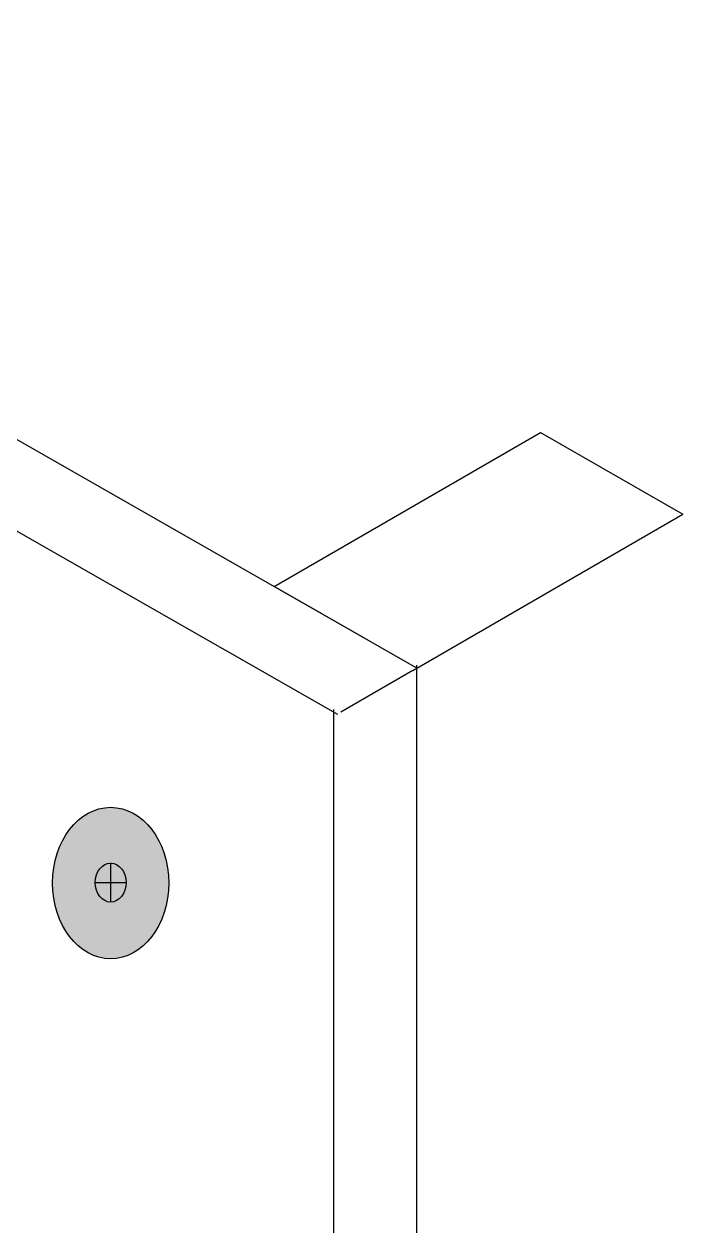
# Model space of a CAD drawing. Header units: inches. Extents: x -20.8 to 74.7, y -53.7 to 19.1.
# Drawn here: x 1.641 to 2.218, y -25.625 to -24.571 of the extents above; entities that cross this region are included whole.
import ezdxf

# ---------------------------------------------------------------- set-up
doc = ezdxf.new("R2010")
doc.units = ezdxf.units.IN
doc.header["$MEASUREMENT"] = 0
doc.layers.add('G-ANNO-TTLB', color=7, linetype='Continuous', lineweight=0)
doc.layers.add('TYVEK', color=7, linetype='Continuous', lineweight=0)

# ---------------------------------------------------------------- blocks, each defined once
blk = doc.blocks.new('Block_411')
at = {"layer": 'TYVEK', "true_color": 0x003b71, "transparency": 33554687}
h = blk.add_hatch(color=156, dxfattribs=at)
h.dxf.hatch_style = 2
edge = h.paths.add_edge_path()
edge.add_ellipse((1.7166, -25.3241), major_axis=(0, 0.0664), ratio=0.766948, start_angle=0, end_angle=360)
at = {"layer": 'TYVEK', "color": 252, "lineweight": 25, "true_color": 0x838484}
for p, q in [((1.7166, -25.3065), (1.7166, -25.3408)), ((1.7031, -25.3237), (1.7301, -25.3237))]:
    blk.add_line(p, q, dxfattribs=at)
at = {"layer": 'TYVEK', "color": 18, "lineweight": 25, "true_color": 0x000000}
blk.add_ellipse((1.7166, -25.3241), major_axis=(0, 0.0664), ratio=0.766948, dxfattribs=at)
at = {"layer": 'TYVEK', "color": 252, "lineweight": 25, "true_color": 0x838484}
blk.add_ellipse((1.7166, -25.3237), major_axis=(0, 0.0171), ratio=0.788846, dxfattribs=at)
blk = doc.blocks.new('Block_410')
at = {"layer": 'TYVEK'}
blk.add_blockref('Block_411', (0, 0), dxfattribs=at)

msp = doc.modelspace()

# ---------------------------------------------------------------- hatches: boundary and pattern name
at = {"layer": 'G-ANNO-TTLB', "true_color": 0xb9529f, "transparency": 33554687}
h = msp.add_hatch(color=233, dxfattribs=at)
edge = h.paths.add_edge_path()
edge.add_spline(control_points=[(19.8832, -53.7487), (19.8832, -53.7487), (-20.8169, -53.7487), (-20.8169, -53.7487), (-20.8169, -53.7487), (-20.8169, -19.6134), (-20.8169, -19.6134), (-20.8169, -19.6134), (19.8832, -19.6134), (19.8832, -19.6134), (19.8832, -19.6134), (19.8832, -53.7487), (19.8832, -53.7487)], knot_values=[0, 0, 0, 0, 1, 1, 1, 2, 2, 2, 3, 3, 3, 4, 4, 4, 4], degree=3, periodic=0)
edge = h.paths.add_edge_path()
edge.add_spline(control_points=[(-20.6918, -19.7385), (-20.6918, -19.7385), (-20.6918, -53.6237), (-20.6918, -53.6237), (-20.6918, -53.6237), (19.7581, -53.6237), (19.7581, -53.6237), (19.7581, -53.6237), (19.7581, -19.7385), (19.7581, -19.7385), (19.7581, -19.7385), (-20.6918, -19.7385), (-20.6918, -19.7385)], knot_values=[0, 0, 0, 0, 1, 1, 1, 2, 2, 2, 3, 3, 3, 4, 4, 4, 4], degree=3, periodic=0)
edge.add_line((-20.6918, -19.7385), (-20.6918, -19.7385))

# ---------------------------------------------------------------- linework, layer by layer
at = {"layer": 'G-ANNO-TTLB'}
for points in [[(19.8832, -53.7487), (19.8832, -53.7487), (-20.8169, -53.7487), (-20.8169, -53.7487), (-20.8169, -53.7487), (-20.8169, -19.6134), (-20.8169, -19.6134), (-20.8169, -19.6134), (19.8832, -19.6134), (19.8832, -19.6134), (19.8832, -19.6134), (19.8832, -53.7487), (19.8832, -53.7487)], [(-20.6918, -19.7385), (-20.6918, -19.7385), (-20.6918, -53.6237), (-20.6918, -53.6237), (-20.6918, -53.6237), (19.7581, -53.6237), (19.7581, -53.6237), (19.7581, -53.6237), (19.7581, -19.7385), (19.7581, -19.7385), (19.7581, -19.7385), (-20.6918, -19.7385), (-20.6918, -19.7385)]]:
    msp.add_open_spline(points, degree=3, knots=[0, 0, 0, 0, 1, 1, 1, 2, 2, 2, 3, 3, 3, 4, 4, 4, 4], dxfattribs=at)
at = {"layer": 'TYVEK', "color": 2, "lineweight": 25, "true_color": 0xf5eb12}
for p, q in [((1.9851, -25.1357), (-1.7493, -23.0033)), ((1.9851, -31.7092), (1.9851, -25.1332)), ((1.9815, -25.1377), (1.9183, -25.1743))]:
    msp.add_line(p, q, dxfattribs=at)
at = {"layer": 'TYVEK', "color": 18, "lineweight": 25, "true_color": 0x000000}
for p, q in [((1.9158, -25.1764), (-1.8186, -23.044)), ((1.9121, -25.1719), (1.9121, -31.7479))]:
    msp.add_line(p, q, dxfattribs=at)
at = {"layer": 'TYVEK', "color": 33, "lineweight": 25, "true_color": 0xcb9865}
msp.add_line((1.9815, -25.1377), (2.2184, -25.0006), dxfattribs=at)
msp.add_lwpolyline([(1.9851, -25.1357), (1.86, -25.064), (2.0934, -24.9289), (2.2184, -25.0006)], dxfattribs=at)

# ---------------------------------------------------------------- block references
at = {"layer": 'TYVEK'}
msp.add_blockref('Block_410', (0, 0), dxfattribs=at)

doc.saveas('drawing.dxf')
